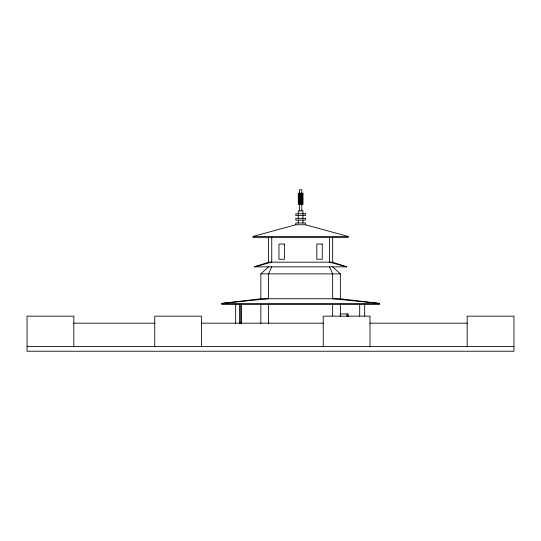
<?xml version="1.0" encoding="UTF-8"?>
<svg xmlns="http://www.w3.org/2000/svg" width="541" height="541" viewBox="0 0 541 541"><rect width="100%" height="100%" fill="white"/><g stroke="black" fill="none" stroke-linecap="round" stroke-linejoin="round"><path stroke-width="0.81" d="M271.738 266.848L268.546 273.868L268.546 298.74L221.79 303.42L221.79 304.583L379.417 304.583L379.417 303.42L340.35 298.74L260.857 298.74L221.79 303.42L379.417 303.42L332.654 298.74L332.654 273.868L329.469 266.848M260.857 298.74L260.857 273.868L268.546 266.848M254.52 266.848L268.546 262.175L332.654 262.175L346.68 266.848L254.52 266.848L271.738 262.175L271.738 237.289M253.032 236.458L295.785 224.765L305.422 224.765L348.174 236.458L348.174 237.627L253.032 237.627L253.032 236.458L348.174 236.458M260.857 273.868L340.35 273.868L340.35 298.74M340.35 313.936L348.167 313.936L348.167 316.431M73.813 323.18L154.76 323.18M201.523 323.18L323.227 323.18M369.99 323.18L467.187 323.18M27.05 346.558L513.95 346.558M346.68 266.848L329.469 262.175L329.469 237.296M332.654 266.848L340.35 273.868M467.187 346.558L467.187 316.16L513.95 316.16L513.95 351.231L27.05 351.231L27.05 316.16L73.813 316.16L73.813 346.558M369.99 346.558L369.99 316.16L323.227 316.16L323.227 346.558M364.681 304.252L364.681 315.971M359.691 304.252L359.691 315.971M347.004 313.936L347.004 316.431M340.35 304.252L340.35 316.431M332.654 237.289L332.654 262.175M332.654 304.252L332.654 315.91M305.422 224.765L305.422 223.014L295.785 223.014L295.785 224.765M302.94 218.571L302.94 210.855L298.267 210.855L298.267 218.571M302.94 220.092L302.94 223.014M301.77 210.855L301.77 189.769L299.43 189.769L299.43 210.855M298.267 220.092L298.267 223.014M268.546 237.289L268.546 262.175M268.546 304.252L268.546 323.403M260.857 304.252L260.857 323.403M241.509 304.252L241.509 323.504M240.691 304.252L240.691 323.504M239.393 304.252L239.393 323.504M235.666 304.252L235.666 323.504M201.523 346.558L201.523 316.16L154.76 316.16L154.76 346.558M302.94 193.218L298.267 193.218L298.267 193.806L302.94 193.806L302.94 193.218M302.94 194.49L298.267 194.49L298.267 195.078L302.94 195.078L302.94 194.49M302.94 195.808L298.267 195.808L298.267 196.39L302.94 196.39L302.94 195.808M302.94 197.1L298.267 197.1L298.267 197.681L302.94 197.681L302.94 197.1M302.94 198.331L298.267 198.331L298.267 198.919L302.94 198.919L302.94 198.331M302.94 199.67L298.267 199.67L298.267 200.251L302.94 200.251L302.94 199.67M302.94 200.982L298.267 200.982L298.267 201.57L302.94 201.57L302.94 200.982M302.94 202.354L298.267 202.354L298.267 202.943L302.94 202.943L302.94 202.354M302.94 203.727L298.267 203.727L298.267 204.315L302.94 204.315L302.94 203.727M305.422 213.769L295.785 213.769L295.785 215.521L305.422 215.521L305.422 213.769M305.422 218.334L295.785 218.334L295.785 220.092L305.422 220.092L305.422 218.334M284.383 244.052L278.96 244.052L278.96 259.254L284.383 259.254L284.383 244.052M322.247 244.052L316.816 244.052L316.816 259.254L322.247 259.254L322.247 244.052"/></g></svg>
